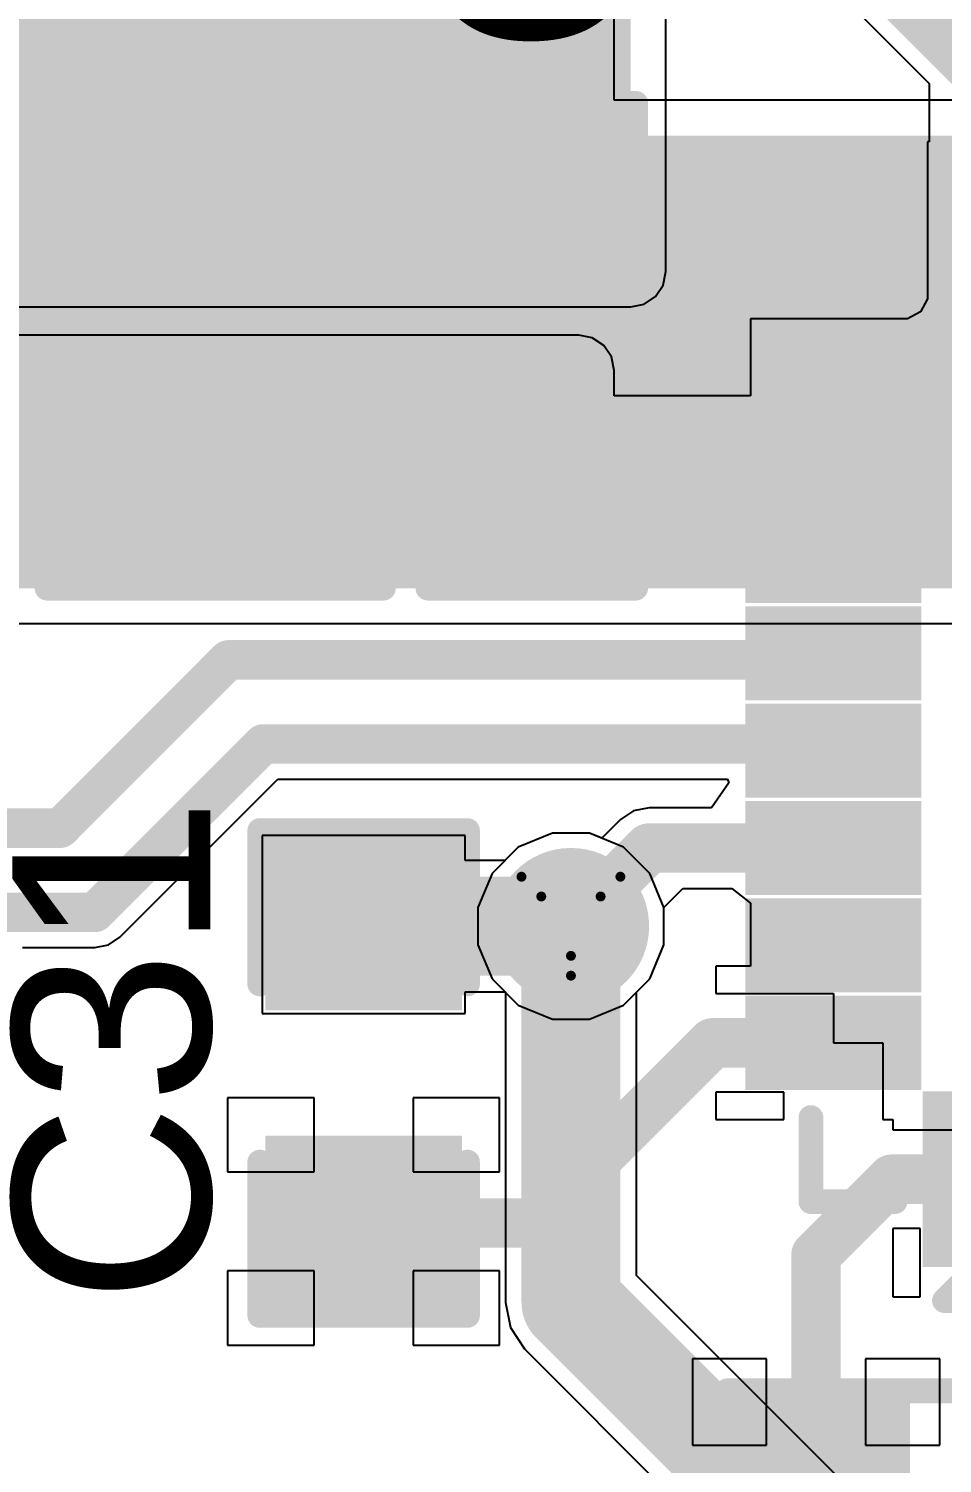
# Model space of a CAD drawing. Header units: millimetres. Extents: x -6 to 194, y -120 to 229.
# Drawn here: x 54.64 to 59.33, y 14.1 to 21.47 of the extents above; entities that cross this region are included whole.
import ezdxf

# ---------------------------------------------------------------- set-up
doc = ezdxf.new("R2010")
doc.units = ezdxf.units.MM
for name, color, linetype in [('BottomLayer', 5, 'Continuous'), ('BottomSolder', 6, 'Continuous'), ('DrillDrawing', 1, 'Continuous'), ('TopLayer', 1, 'Continuous'), ('TopOverlay', 2, 'Continuous'), ('TopPaste', 8, 'Continuous'), ('TopSolder', 216, 'Continuous'), ('ViaHoleLayer', 16, 'Continuous')]:
    doc.layers.add(name, color=color, linetype=linetype)
doc.styles.add('Arial', font='', dxfattribs={"height": 0.2})
doc.styles.get('Arial').set_extended_font_data('Arial')

# ---------------------------------------------------------------- blocks, each defined once
blk = doc.blocks.new('32_QFN_8')
at = {"layer": 'TopLayer'}
for points in [[(-1.6101, 2.1001), (-1.8901, 2.1001), (-1.8901, 2.8001), (-1.6101, 2.8001)], [(-1.1099, 2.1001), (-1.3899, 2.1001), (-1.3899, 2.8001), (-1.1099, 2.8001)], [(-0.6101, 2.1001), (-0.8901, 2.1001), (-0.8901, 2.8001), (-0.6101, 2.8001)], [(-0.1099, 2.1001), (-0.3899, 2.1001), (-0.3899, 2.8001), (-0.1099, 2.8001)], [(0.3899, 2.1001), (0.1099, 2.1001), (0.1099, 2.8001), (0.3899, 2.8001)], [(0.8901, 2.1001), (0.6101, 2.1001), (0.6101, 2.8001), (0.8901, 2.8001)], [(1.3899, 2.1001), (1.1099, 2.1001), (1.1099, 2.8001), (1.3899, 2.8001)], [(1.8901, 2.1001), (1.6101, 2.1001), (1.6101, 2.8001), (1.8901, 2.8001)], [(-2.8001, 1.6101), (-2.8001, 1.8901), (-2.1001, 1.8901), (-2.1001, 1.6101)], [(2.1001, 1.6101), (2.1001, 1.8901), (2.8001, 1.8901), (2.8001, 1.6101)], [(1.627, -1.627), (-1.627, -1.627), (-1.627, 1.627), (1.627, 1.627)], [(-2.8001, 1.1099), (-2.8001, 1.3899), (-2.1001, 1.3899), (-2.1001, 1.1099)], [(2.1001, 1.1099), (2.1001, 1.3899), (2.8001, 1.3899), (2.8001, 1.1099)], [(-2.8001, 0.6101), (-2.8001, 0.8901), (-2.1001, 0.8901), (-2.1001, 0.6101)], [(2.1001, 0.6101), (2.1001, 0.8901), (2.8001, 0.8901), (2.8001, 0.6101)], [(-2.8001, 0.1099), (-2.8001, 0.3899), (-2.1001, 0.3899), (-2.1001, 0.1099)], [(2.1001, 0.1099), (2.1001, 0.3899), (2.8001, 0.3899), (2.8001, 0.1099)], [(-2.8001, -0.3899), (-2.8001, -0.1099), (-2.1001, -0.1099), (-2.1001, -0.3899)], [(2.1001, -0.3899), (2.1001, -0.1099), (2.8001, -0.1099), (2.8001, -0.3899)], [(-2.8001, -0.8901), (-2.8001, -0.6101), (-2.1001, -0.6101), (-2.1001, -0.8901)], [(2.1001, -0.8901), (2.1001, -0.6101), (2.8001, -0.6101), (2.8001, -0.8901)], [(-2.8001, -1.3899), (-2.8001, -1.1099), (-2.1001, -1.1099), (-2.1001, -1.3899)], [(2.1001, -1.3899), (2.1001, -1.1099), (2.8001, -1.1099), (2.8001, -1.3899)], [(-2.8001, -1.8901), (-2.8001, -1.6101), (-2.1001, -1.6101), (-2.1001, -1.8901)], [(2.1001, -1.8901), (2.1001, -1.6101), (2.8001, -1.6101), (2.8001, -1.8901)], [(-1.6101, -2.8001), (-1.8901, -2.8001), (-1.8901, -2.1001), (-1.6101, -2.1001)], [(-1.1099, -2.8001), (-1.3899, -2.8001), (-1.3899, -2.1001), (-1.1099, -2.1001)], [(-0.6101, -2.8001), (-0.8901, -2.8001), (-0.8901, -2.1001), (-0.6101, -2.1001)], [(-0.1099, -2.8001), (-0.3899, -2.8001), (-0.3899, -2.1001), (-0.1099, -2.1001)], [(0.3899, -2.8001), (0.1099, -2.8001), (0.1099, -2.1001), (0.3899, -2.1001)], [(0.8901, -2.8001), (0.6101, -2.8001), (0.6101, -2.1001), (0.8901, -2.1001)], [(1.3899, -2.8001), (1.1099, -2.8001), (1.1099, -2.1001), (1.3899, -2.1001)], [(1.8901, -2.8001), (1.6101, -2.8001), (1.6101, -2.1001), (1.8901, -2.1001)]]:
    blk.add_hatch(color=1, dxfattribs=at).paths.add_polyline_path(points)
at = {"layer": 'TopPaste'}
for points in [[(-1.6101, 2.1001), (-1.8901, 2.1001), (-1.8901, 2.8001), (-1.6101, 2.8001)], [(-1.1099, 2.1001), (-1.3899, 2.1001), (-1.3899, 2.8001), (-1.1099, 2.8001)], [(-0.6101, 2.1001), (-0.8901, 2.1001), (-0.8901, 2.8001), (-0.6101, 2.8001)], [(-0.1099, 2.1001), (-0.3899, 2.1001), (-0.3899, 2.8001), (-0.1099, 2.8001)], [(0.3899, 2.1001), (0.1099, 2.1001), (0.1099, 2.8001), (0.3899, 2.8001)], [(0.8901, 2.1001), (0.6101, 2.1001), (0.6101, 2.8001), (0.8901, 2.8001)], [(1.3899, 2.1001), (1.1099, 2.1001), (1.1099, 2.8001), (1.3899, 2.8001)], [(1.8901, 2.1001), (1.6101, 2.1001), (1.6101, 2.8001), (1.8901, 2.8001)], [(-2.8001, 1.6101), (-2.8001, 1.8901), (-2.1001, 1.8901), (-2.1001, 1.6101)], [(2.1001, 1.6101), (2.1001, 1.8901), (2.8001, 1.8901), (2.8001, 1.6101)], [(1.627, -1.627), (-1.627, -1.627), (-1.627, 1.627), (1.627, 1.627)], [(-2.8001, 1.1099), (-2.8001, 1.3899), (-2.1001, 1.3899), (-2.1001, 1.1099)], [(2.1001, 1.1099), (2.1001, 1.3899), (2.8001, 1.3899), (2.8001, 1.1099)], [(-2.8001, 0.6101), (-2.8001, 0.8901), (-2.1001, 0.8901), (-2.1001, 0.6101)], [(2.1001, 0.6101), (2.1001, 0.8901), (2.8001, 0.8901), (2.8001, 0.6101)], [(-2.8001, 0.1099), (-2.8001, 0.3899), (-2.1001, 0.3899), (-2.1001, 0.1099)], [(2.1001, 0.1099), (2.1001, 0.3899), (2.8001, 0.3899), (2.8001, 0.1099)], [(-2.8001, -0.3899), (-2.8001, -0.1099), (-2.1001, -0.1099), (-2.1001, -0.3899)], [(2.1001, -0.3899), (2.1001, -0.1099), (2.8001, -0.1099), (2.8001, -0.3899)], [(-2.8001, -0.8901), (-2.8001, -0.6101), (-2.1001, -0.6101), (-2.1001, -0.8901)], [(2.1001, -0.8901), (2.1001, -0.6101), (2.8001, -0.6101), (2.8001, -0.8901)], [(-2.8001, -1.3899), (-2.8001, -1.1099), (-2.1001, -1.1099), (-2.1001, -1.3899)], [(2.1001, -1.3899), (2.1001, -1.1099), (2.8001, -1.1099), (2.8001, -1.3899)], [(-2.8001, -1.8901), (-2.8001, -1.6101), (-2.1001, -1.6101), (-2.1001, -1.8901)], [(2.1001, -1.8901), (2.1001, -1.6101), (2.8001, -1.6101), (2.8001, -1.8901)], [(-1.6101, -2.8001), (-1.8901, -2.8001), (-1.8901, -2.1001), (-1.6101, -2.1001)], [(-1.1099, -2.8001), (-1.3899, -2.8001), (-1.3899, -2.1001), (-1.1099, -2.1001)], [(-0.6101, -2.8001), (-0.8901, -2.8001), (-0.8901, -2.1001), (-0.6101, -2.1001)], [(-0.1099, -2.8001), (-0.3899, -2.8001), (-0.3899, -2.1001), (-0.1099, -2.1001)], [(0.3899, -2.8001), (0.1099, -2.8001), (0.1099, -2.1001), (0.3899, -2.1001)], [(0.8901, -2.8001), (0.6101, -2.8001), (0.6101, -2.1001), (0.8901, -2.1001)], [(1.3899, -2.8001), (1.1099, -2.8001), (1.1099, -2.1001), (1.3899, -2.1001)], [(1.8901, -2.8001), (1.6101, -2.8001), (1.6101, -2.1001), (1.8901, -2.1001)]]:
    blk.add_hatch(color=8, dxfattribs=at).paths.add_polyline_path(points)
at = {"layer": 'TopSolder'}
for points in [[(-1.5085, 1.9985), (-1.9917, 1.9985), (-1.9917, 2.9017), (-1.5085, 2.9017)], [(-1.0083, 1.9985), (-1.4915, 1.9985), (-1.4915, 2.9017), (-1.0083, 2.9017)], [(-0.5085, 1.9985), (-0.9917, 1.9985), (-0.9917, 2.9017), (-0.5085, 2.9017)], [(-0.0083, 1.9985), (-0.4915, 1.9985), (-0.4915, 2.9017), (-0.0083, 2.9017)], [(0.4915, 1.9985), (0.0083, 1.9985), (0.0083, 2.9017), (0.4915, 2.9017)], [(0.9917, 1.9985), (0.5085, 1.9985), (0.5085, 2.9017), (0.9917, 2.9017)], [(1.4915, 1.9985), (1.0083, 1.9985), (1.0083, 2.9017), (1.4915, 2.9017)], [(1.9917, 1.9985), (1.5085, 1.9985), (1.5085, 2.9017), (1.9917, 2.9017)], [(-2.9017, 1.5085), (-2.9017, 1.9917), (-1.9985, 1.9917), (-1.9985, 1.5085)], [(1.9985, 1.5085), (1.9985, 1.9917), (2.9017, 1.9917), (2.9017, 1.5085)], [(1.7286, -1.7286), (-1.7286, -1.7286), (-1.7286, 1.7286), (1.7286, 1.7286)], [(-2.9017, 1.0083), (-2.9017, 1.4915), (-1.9985, 1.4915), (-1.9985, 1.0083)], [(1.9985, 1.0083), (1.9985, 1.4915), (2.9017, 1.4915), (2.9017, 1.0083)], [(-2.9017, 0.5085), (-2.9017, 0.9917), (-1.9985, 0.9917), (-1.9985, 0.5085)], [(1.9985, 0.5085), (1.9985, 0.9917), (2.9017, 0.9917), (2.9017, 0.5085)], [(-2.9017, 0.0083), (-2.9017, 0.4915), (-1.9985, 0.4915), (-1.9985, 0.0083)], [(1.9985, 0.0083), (1.9985, 0.4915), (2.9017, 0.4915), (2.9017, 0.0083)], [(-2.9017, -0.4915), (-2.9017, -0.0083), (-1.9985, -0.0083), (-1.9985, -0.4915)], [(1.9985, -0.4915), (1.9985, -0.0083), (2.9017, -0.0083), (2.9017, -0.4915)], [(-2.9017, -0.9917), (-2.9017, -0.5085), (-1.9985, -0.5085), (-1.9985, -0.9917)], [(1.9985, -0.9917), (1.9985, -0.5085), (2.9017, -0.5085), (2.9017, -0.9917)], [(-2.9017, -1.4915), (-2.9017, -1.0083), (-1.9985, -1.0083), (-1.9985, -1.4915)], [(1.9985, -1.4915), (1.9985, -1.0083), (2.9017, -1.0083), (2.9017, -1.4915)], [(-2.9017, -1.9917), (-2.9017, -1.5085), (-1.9985, -1.5085), (-1.9985, -1.9917)], [(1.9985, -1.9917), (1.9985, -1.5085), (2.9017, -1.5085), (2.9017, -1.9917)], [(-1.5085, -2.9017), (-1.9917, -2.9017), (-1.9917, -1.9985), (-1.5085, -1.9985)], [(-1.0083, -2.9017), (-1.4915, -2.9017), (-1.4915, -1.9985), (-1.0083, -1.9985)], [(-0.5085, -2.9017), (-0.9917, -2.9017), (-0.9917, -1.9985), (-0.5085, -1.9985)], [(-0.0083, -2.9017), (-0.4915, -2.9017), (-0.4915, -1.9985), (-0.0083, -1.9985)], [(0.4915, -2.9017), (0.0083, -2.9017), (0.0083, -1.9985), (0.4915, -1.9985)], [(0.9917, -2.9017), (0.5085, -2.9017), (0.5085, -1.9985), (0.9917, -1.9985)], [(1.4915, -2.9017), (1.0083, -2.9017), (1.0083, -1.9985), (1.4915, -1.9985)], [(1.9917, -2.9017), (1.5085, -2.9017), (1.5085, -1.9985), (1.9917, -1.9985)]]:
    blk.add_hatch(color=216, dxfattribs=at).paths.add_polyline_path(points)
at = {"layer": 'TopOverlay', "const_width": 0.127}
for points in [[(-2.5654, 2.5654), (-2.5654, 2.1336)], [(-2.5654, 2.5654), (-2.1336, 2.5654)], [(2.1336, 2.5654), (2.5654, 2.5654)], [(2.5654, 2.5654), (2.5654, 2.1336)], [(-3.0734, 1.8796), (-2.9464, 1.7526)], [(-3.0734, 1.8796), (-3.0734, 1.6256)], [(-2.9464, 1.7526), (-3.0734, 1.6256)], [(-2.5654, -2.1336), (-2.5654, -2.5654)], [(2.5654, -2.1336), (2.5654, -2.5654)], [(-2.5654, -2.5654), (-2.1336, -2.5654)], [(2.1336, -2.5654), (2.5654, -2.5654)]]:
    blk.add_lwpolyline(points, dxfattribs=at)
at = {"layer": 'TopOverlay', "const_width": 0.0635}
for points in [[(-2.5972, 2.5654, 1), (-2.5337, 2.5654, 1)], [(-2.5972, 2.5654, 1), (-2.5337, 2.5654, 1)], [(-2.1654, 2.5654, 1), (-2.1019, 2.5654, 1)], [(2.1019, 2.5654, 1), (2.1654, 2.5654, 1)], [(2.5337, 2.5654, 1), (2.5972, 2.5654, 1)], [(2.5337, 2.5654, 1), (2.5972, 2.5654, 1)], [(-2.5972, 2.1336, 1), (-2.5337, 2.1336, 1)], [(2.5337, 2.1336, 1), (2.5972, 2.1336, 1)], [(-3.1052, 1.8796, 1), (-3.0417, 1.8796, 1)], [(-3.1052, 1.8796, 1), (-3.0417, 1.8796, 1)], [(-2.9781, 1.7526, 1), (-2.9146, 1.7526, 1)], [(-2.9781, 1.7526, 1), (-2.9146, 1.7526, 1)], [(-3.1052, 1.6256, 1), (-3.0417, 1.6256, 1)], [(-3.1052, 1.6256, 1), (-3.0417, 1.6256, 1)], [(-2.5972, -2.1336, 1), (-2.5337, -2.1336, 1)], [(2.5337, -2.1336, 1), (2.5972, -2.1336, 1)], [(-2.5972, -2.5654, 1), (-2.5337, -2.5654, 1)], [(-2.5972, -2.5654, 1), (-2.5337, -2.5654, 1)], [(-2.1654, -2.5654, 1), (-2.1019, -2.5654, 1)], [(2.1019, -2.5654, 1), (2.1654, -2.5654, 1)], [(2.5337, -2.5654, 1), (2.5972, -2.5654, 1)], [(2.5337, -2.5654, 1), (2.5972, -2.5654, 1)]]:
    blk.add_lwpolyline(points, format="xyb", close=True, dxfattribs=at)
blk = doc.blocks.new('R___0603_14')
at = {"layer": 'TopLayer'}
for points in [[(-0.381, 0.4445), (-0.381, -0.4445), (-1.143, -0.4445), (-1.143, 0.4445)], [(1.143, 0.4445), (1.143, -0.4445), (0.381, -0.4445), (0.381, 0.4445)]]:
    blk.add_hatch(color=1, dxfattribs=at).paths.add_polyline_path(points)
at = {"layer": 'TopPaste'}
for points in [[(-0.381, 0.4445), (-0.381, -0.4445), (-1.143, -0.4445), (-1.143, 0.4445)], [(1.143, 0.4445), (1.143, -0.4445), (0.381, -0.4445), (0.381, 0.4445)]]:
    blk.add_hatch(color=8, dxfattribs=at).paths.add_polyline_path(points)
at = {"layer": 'TopSolder'}
for points in [[(-0.2794, 0.5461), (-0.2794, -0.5461), (-1.2446, -0.5461), (-1.2446, 0.5461)], [(1.2446, 0.5461), (1.2446, -0.5461), (0.2794, -0.5461), (0.2794, 0.5461)]]:
    blk.add_hatch(color=216, dxfattribs=at).paths.add_polyline_path(points)
at = {"layer": 'TopOverlay', "const_width": 0.127}
for points in [[(1.2192, 0.5334), (-1.2192, 0.5334)], [(-1.2192, 0.5334), (-1.2192, -0.5334)], [(1.2192, 0.5334), (1.2192, -0.5334)], [(1.2192, -0.5334), (-1.2192, -0.5334)]]:
    blk.add_lwpolyline(points, dxfattribs=at)
at = {"layer": 'TopOverlay', "const_width": 0.0635}
for points in [[(-1.25095, 0.5334, 1), (-1.18745, 0.5334, 1)], [(-1.25095, 0.5334, 1), (-1.18745, 0.5334, 1)], [(1.18745, 0.5334, 1), (1.25095, 0.5334, 1)], [(1.18745, 0.5334, 1), (1.25095, 0.5334, 1)], [(-1.25095, -0.5334, 1), (-1.18745, -0.5334, 1)], [(-1.25095, -0.5334, 1), (-1.18745, -0.5334, 1)], [(1.18745, -0.5334, 1), (1.25095, -0.5334, 1)], [(1.18745, -0.5334, 1), (1.25095, -0.5334, 1)]]:
    blk.add_lwpolyline(points, format="xyb", close=True, dxfattribs=at)
blk = doc.blocks.new('C___0603_45')
at = {"layer": 'TopLayer'}
for points in [[(-0.381, 0.4445), (-0.381, -0.4445), (-1.143, -0.4445), (-1.143, 0.4445)], [(1.143, 0.4445), (1.143, -0.4445), (0.381, -0.4445), (0.381, 0.4445)]]:
    blk.add_hatch(color=1, dxfattribs=at).paths.add_polyline_path(points)
at = {"layer": 'TopPaste'}
for points in [[(-0.381, 0.4445), (-0.381, -0.4445), (-1.143, -0.4445), (-1.143, 0.4445)], [(1.143, 0.4445), (1.143, -0.4445), (0.381, -0.4445), (0.381, 0.4445)]]:
    blk.add_hatch(color=8, dxfattribs=at).paths.add_polyline_path(points)
at = {"layer": 'TopSolder'}
for points in [[(-0.321, 0.5045), (-0.321, -0.5045), (-1.203, -0.5045), (-1.203, 0.5045)], [(1.203, 0.5045), (1.203, -0.5045), (0.321, -0.5045), (0.321, 0.5045)]]:
    blk.add_hatch(color=216, dxfattribs=at).paths.add_polyline_path(points)
at = {"layer": 'TopOverlay', "const_width": 0.127}
for points in [[(-1.2446, 0.5334), (-0.4572, 0.5334)], [(-1.2446, 0.5334), (-1.2446, -0.5334)], [(0.4572, 0.5334), (1.2446, 0.5334)], [(1.2446, 0.5334), (1.2446, -0.5334)], [(-1.2446, -0.5334), (-0.4572, -0.5334)], [(0.4572, -0.5334), (1.2446, -0.5334)]]:
    blk.add_lwpolyline(points, dxfattribs=at)
at = {"layer": 'TopOverlay', "const_width": 0.0635}
for points in [[(-1.2764, 0.5334, 1), (-1.2128, 0.5334, 1)], [(-1.2764, 0.5334, 1), (-1.2128, 0.5334, 1)], [(-0.4889, 0.5334, 1), (-0.4254, 0.5334, 1)], [(0.4254, 0.5334, 1), (0.4889, 0.5334, 1)], [(1.2128, 0.5334, 1), (1.2764, 0.5334, 1)], [(1.2128, 0.5334, 1), (1.2764, 0.5334, 1)], [(-1.2764, -0.5334, 1), (-1.2128, -0.5334, 1)], [(-1.2764, -0.5334, 1), (-1.2128, -0.5334, 1)], [(-0.4889, -0.5334, 1), (-0.4254, -0.5334, 1)], [(0.4254, -0.5334, 1), (0.4889, -0.5334, 1)], [(1.2128, -0.5334, 1), (1.2764, -0.5334, 1)], [(1.2128, -0.5334, 1), (1.2764, -0.5334, 1)]]:
    blk.add_lwpolyline(points, format="xyb", close=True, dxfattribs=at)
blk = doc.blocks.new('C___0603_46')
at = {"layer": 'TopLayer'}
for points in [[(-0.381, 0.4445), (-0.381, -0.4445), (-1.143, -0.4445), (-1.143, 0.4445)], [(1.143, 0.4445), (1.143, -0.4445), (0.381, -0.4445), (0.381, 0.4445)]]:
    blk.add_hatch(color=1, dxfattribs=at).paths.add_polyline_path(points)
at = {"layer": 'TopPaste'}
for points in [[(-0.381, 0.4445), (-0.381, -0.4445), (-1.143, -0.4445), (-1.143, 0.4445)], [(1.143, 0.4445), (1.143, -0.4445), (0.381, -0.4445), (0.381, 0.4445)]]:
    blk.add_hatch(color=8, dxfattribs=at).paths.add_polyline_path(points)
at = {"layer": 'TopSolder'}
for points in [[(-0.321, 0.5045), (-0.321, -0.5045), (-1.203, -0.5045), (-1.203, 0.5045)], [(1.203, 0.5045), (1.203, -0.5045), (0.321, -0.5045), (0.321, 0.5045)]]:
    blk.add_hatch(color=216, dxfattribs=at).paths.add_polyline_path(points)
at = {"layer": 'TopOverlay', "const_width": 0.127}
for points in [[(-1.2446, 0.5334), (-1.2446, -0.5334)], [(-1.2446, 0.5334), (-0.4572, 0.5334)], [(0.4572, 0.5334), (1.2446, 0.5334)], [(1.2446, 0.5334), (1.2446, -0.5334)], [(-1.2446, -0.5334), (-0.4572, -0.5334)], [(0.4572, -0.5334), (1.2446, -0.5334)]]:
    blk.add_lwpolyline(points, dxfattribs=at)
at = {"layer": 'TopOverlay', "const_width": 0.0635}
for points in [[(-1.2764, 0.5334, 1), (-1.2128, 0.5334, 1)], [(-1.2764, 0.5334, 1), (-1.2128, 0.5334, 1)], [(-0.4889, 0.5334, 1), (-0.4254, 0.5334, 1)], [(0.4254, 0.5334, 1), (0.4889, 0.5334, 1)], [(1.2128, 0.5334, 1), (1.2764, 0.5334, 1)], [(1.2128, 0.5334, 1), (1.2764, 0.5334, 1)], [(-1.2764, -0.5334, 1), (-1.2128, -0.5334, 1)], [(-1.2764, -0.5334, 1), (-1.2128, -0.5334, 1)], [(-0.4889, -0.5334, 1), (-0.4254, -0.5334, 1)], [(0.4254, -0.5334, 1), (0.4889, -0.5334, 1)], [(1.2128, -0.5334, 1), (1.2764, -0.5334, 1)], [(1.2128, -0.5334, 1), (1.2764, -0.5334, 1)]]:
    blk.add_lwpolyline(points, format="xyb", close=True, dxfattribs=at)
blk = doc.blocks.new('C___0805_47')
at = {"layer": 'TopLayer'}
for points in [[(-1.524, 0.762), (-0.508, 0.762), (-0.508, -0.762), (-1.524, -0.762)], [(0.508, 0.762), (1.524, 0.762), (1.524, -0.762), (0.508, -0.762)]]:
    blk.add_hatch(color=1, dxfattribs=at).paths.add_polyline_path(points)
at = {"layer": 'TopPaste'}
for points in [[(-1.524, 0.762), (-0.508, 0.762), (-0.508, -0.762), (-1.524, -0.762)], [(0.508, 0.762), (1.524, 0.762), (1.524, -0.762), (0.508, -0.762)]]:
    blk.add_hatch(color=8, dxfattribs=at).paths.add_polyline_path(points)
at = {"layer": 'TopSolder'}
for points in [[(-1.594, 0.832), (-0.438, 0.832), (-0.438, -0.832), (-1.594, -0.832)], [(0.438, 0.832), (1.594, 0.832), (1.594, -0.832), (0.438, -0.832)]]:
    blk.add_hatch(color=216, dxfattribs=at).paths.add_polyline_path(points)
at = {"layer": 'TopOverlay', "const_width": 0.127}
for points in [[(-0.6096, 0.8636), (-1.6256, 0.8636)], [(-1.6256, -0.8636), (-1.6256, 0.8636)], [(1.6256, 0.8636), (0.6096, 0.8636)], [(1.6256, -0.8636), (1.6256, 0.8636)], [(-0.6096, -0.8636), (-1.6256, -0.8636)], [(1.6256, -0.8636), (0.6096, -0.8636)]]:
    blk.add_lwpolyline(points, dxfattribs=at)
at = {"layer": 'TopOverlay', "const_width": 0.0635}
for points in [[(-1.6574, 0.8636, 1), (-1.5938, 0.8636, 1)], [(-1.6574, 0.8636, 1), (-1.5938, 0.8636, 1)], [(-0.6413, 0.8636, 1), (-0.5778, 0.8636, 1)], [(0.5778, 0.8636, 1), (0.6413, 0.8636, 1)], [(1.5938, 0.8636, 1), (1.6574, 0.8636, 1)], [(1.5938, 0.8636, 1), (1.6574, 0.8636, 1)], [(-1.6574, -0.8636, 1), (-1.5938, -0.8636, 1)], [(-1.6574, -0.8636, 1), (-1.5938, -0.8636, 1)], [(-0.6413, -0.8636, 1), (-0.5778, -0.8636, 1)], [(0.5778, -0.8636, 1), (0.6413, -0.8636, 1)], [(1.5938, -0.8636, 1), (1.6574, -0.8636, 1)], [(1.5938, -0.8636, 1), (1.6574, -0.8636, 1)]]:
    blk.add_lwpolyline(points, format="xyb", close=True, dxfattribs=at)

msp = doc.modelspace()

# ---------------------------------------------------------------- hatches: boundary and pattern name
at = {"layer": 'BottomLayer'}
for points in [[(52.6145, 18.5928), (57.4675, 18.5928), (57.4675, 23.8833), (52.6145, 23.8833)], [(53.6038, 18.5928), (62.8519, 18.5928), (62.8519, 20.9163), (53.6038, 20.9163)]]:
    msp.add_hatch(color=5, dxfattribs=at).paths.add_polyline_path(points)
h = msp.add_hatch(color=5, dxfattribs=at)
edge = h.paths.add_edge_path()
edge.add_arc((57.4272, 16.8574), 0.3, 0, 360)
at = {"layer": 'BottomSolder'}
h = msp.add_hatch(color=6, dxfattribs=at)
edge = h.paths.add_edge_path()
edge.add_arc((57.4272, 16.8574), 0.4016, 0, 360)
at = {"layer": 'TopLayer'}
for points in [[(52.6701, 20.2184), (57.734, 20.2184), (57.734, 23.8833), (52.6701, 23.8833)], [(43.7642, 18.5928), (55.9562, 18.5928), (55.9562, 19.7104), (43.7642, 19.7104)], [(52.4923, 18.6187), (57.4675, 18.6187), (57.4675, 19.7104), (52.4923, 19.7104)], [(56.6166, 18.6187), (59.1248, 18.6187), (59.1248, 19.3985), (56.6166, 19.3985)]]:
    msp.add_hatch(color=1, dxfattribs=at).paths.add_polyline_path(points)
h = msp.add_hatch(color=1, dxfattribs=at)
edge = h.paths.add_edge_path()
edge.add_arc((57.4272, 16.8574), 0.3, 0, 360)
at = {"layer": 'TopSolder'}
h = msp.add_hatch(color=216, dxfattribs=at)
edge = h.paths.add_edge_path()
edge.add_arc((57.4272, 16.8574), 0.4016, 0, 360)
at = {"layer": 'ViaHoleLayer'}
h = msp.add_hatch(color=16, dxfattribs=at)
edge = h.paths.add_edge_path()
edge.add_arc((57.4272, 16.8574), 0.15, 0, 360)

# ---------------------------------------------------------------- linework, layer by layer
at = {"layer": 'BottomLayer'}
for p, q in [((57.6488, 21.0975), (57.6488, 22.3476)), ((62.8519, 21.0975), (57.6488, 21.0975)), ((52.6145, 18.4115), (59.4166, 18.4115)), ((57.3322, 17.3352), (57.1566, 17.2625)), ((57.5223, 17.3352), (57.3322, 17.3352)), ((57.6979, 17.2625), (57.5223, 17.3352)), ((57.1566, 17.2625), (57.0222, 17.1281)), ((57.8323, 17.1281), (57.6979, 17.2625)), ((57.0222, 17.1281), (56.9494, 16.9525)), ((57.905, 16.9525), (57.8323, 17.1281)), ((56.9494, 16.9525), (56.9494, 16.7624)), ((57.905, 16.7624), (57.905, 16.9525)), ((56.9494, 16.7624), (57.0222, 16.5868)), ((57.8323, 16.5868), (57.905, 16.7624)), ((57.0222, 16.5868), (57.0905, 16.5184)), ((57.7639, 16.5184), (57.8323, 16.5868)), ((57.0905, 16.5184), (57.0905, 14.9252)), ((57.7639, 15.0646), (57.7639, 16.5184)), ((58.8053, 14.0232), (57.7639, 15.0646)), ((57.0905, 14.9252), (57.1162, 14.7963)), ((57.1162, 14.7963), (57.1892, 14.6871)), ((57.1892, 14.6871), (58.4278, 13.4485))]:
    msp.add_line(p, q, dxfattribs=at)
at = {"layer": 'BottomLayer', "const_width": 0.508}
for points in [[(57.4272, 14.9252), (57.4272, 16.8574)], [(57.4272, 14.9252), (58.6658, 13.6866)]]:
    msp.add_lwpolyline(points, dxfattribs=at)
at = {"layer": 'BottomLayer', "const_width": 0.254}
for points in [[(57.3002, 16.8574, 1), (57.5542, 16.8574, 1)], [(57.3002, 14.9252, 1), (57.5542, 14.9252, 1)], [(57.3002, 14.9252, 1), (57.5542, 14.9252, 1)]]:
    msp.add_lwpolyline(points, format="xyb", close=True, dxfattribs=at)
at = {"layer": 'DrillDrawing', "const_width": 0.0508}
for points in [[(57.1732, 17.1114), (57.6812, 17.1114)], [(57.1732, 17.1114), (57.4272, 16.6034)], [(57.4272, 16.6034), (57.6812, 17.1114)], [(57.2748, 17.0098), (57.5796, 17.0098)], [(57.2748, 17.0098), (57.4272, 16.705)], [(57.4272, 16.705), (57.5796, 17.0098)]]:
    msp.add_lwpolyline(points, dxfattribs=at)
at = {"layer": 'DrillDrawing', "const_width": 0.0254}
for points in [[(57.1605, 17.1114, 1), (57.1859, 17.1114, 1)], [(57.1605, 17.1114, 1), (57.1859, 17.1114, 1)], [(57.6685, 17.1114, 1), (57.6939, 17.1114, 1)], [(57.6685, 17.1114, 1), (57.6939, 17.1114, 1)], [(57.2621, 17.0098, 1), (57.2875, 17.0098, 1)], [(57.2621, 17.0098, 1), (57.2875, 17.0098, 1)], [(57.5669, 17.0098, 1), (57.5923, 17.0098, 1)], [(57.5669, 17.0098, 1), (57.5923, 17.0098, 1)], [(57.4145, 16.705, 1), (57.4399, 16.705, 1)], [(57.4145, 16.705, 1), (57.4399, 16.705, 1)], [(57.4145, 16.6034, 1), (57.4399, 16.6034, 1)], [(57.4145, 16.6034, 1), (57.4399, 16.6034, 1)]]:
    msp.add_lwpolyline(points, format="xyb", close=True, dxfattribs=at)
at = {"layer": 'TopLayer'}
for p, q in [((57.9153, 20.2184), (57.9153, 23.8833)), ((58.7983, 21.6535), (59.2676, 21.1842)), ((59.2676, 21.1842), (59.2676, 20.8849)), ((59.2676, 20.8849), (59.2586, 20.8849)), ((59.2586, 20.8849), (59.2586, 20.078)), ((57.9015, 20.149), (57.9153, 20.2184)), ((57.8622, 20.0902), (57.9015, 20.149)), ((52.6701, 20.0371), (57.734, 20.0371)), ((57.734, 20.0371), (57.8034, 20.0509)), ((57.8034, 20.0509), (57.8622, 20.0902)), ((59.2586, 20.078), (59.2216, 20.0118)), ((59.1555, 19.9749), (58.3486, 19.9749)), ((58.3486, 19.9749), (58.3486, 19.5798)), ((59.2216, 20.0118), (59.1555, 19.9749)), ((57.4675, 19.8917), (43.7642, 19.8917)), ((57.5369, 19.8779), (57.4675, 19.8917)), ((57.5957, 19.8386), (57.5369, 19.8779)), ((57.635, 19.7798), (57.5957, 19.8386)), ((57.6488, 19.7104), (57.635, 19.7798)), ((57.6488, 19.5798), (57.6488, 19.7104)), ((58.3486, 19.5798), (57.6488, 19.5798)), ((55.1112, 16.8005), (55.9221, 17.6114)), ((55.9221, 17.6114), (58.2318, 17.6114)), ((58.2318, 17.6114), (58.2383, 17.5927)), ((58.2383, 17.5927), (58.1485, 17.4657)), ((57.8283, 17.4657), (57.7491, 17.45)), ((57.8284, 17.4657), (57.8283, 17.4657)), ((58.1485, 17.4657), (57.8284, 17.4657)), ((57.6818, 17.405), (57.5857, 17.3089)), ((57.7491, 17.45), (57.6818, 17.4051)), ((57.6818, 17.4051), (57.6818, 17.405)), ((56.8833, 17.3228), (55.8419, 17.3228)), ((55.8419, 17.3228), (55.8419, 16.4084)), ((56.8833, 17.1941), (56.8833, 17.3228)), ((57.3322, 17.3352), (57.1566, 17.2625)), ((57.5223, 17.3352), (57.3322, 17.3352)), ((57.5857, 17.3089), (57.5223, 17.3352)), ((57.1566, 17.2625), (57.0882, 17.1941)), ((57.0882, 17.1941), (56.8833, 17.1941)), ((57.905, 16.9525), (58.0015, 17.0514)), ((58.0015, 17.0514), (58.2533, 17.0514)), ((58.2533, 17.0514), (58.3486, 16.9749)), ((57.905, 16.7624), (57.905, 16.9525)), ((58.3486, 16.9749), (58.3486, 16.9153)), ((58.3486, 16.9153), (58.3486, 16.6526)), ((55.0524, 16.7612), (55.1112, 16.8005)), ((54.6116, 16.7474), (54.983, 16.7474)), ((54.983, 16.7474), (55.0524, 16.7612)), ((57.8323, 16.5868), (57.905, 16.7624)), ((58.3486, 16.6526), (58.1708, 16.6526)), ((58.1708, 16.6526), (58.1708, 16.5126)), ((57.6979, 16.4524), (57.8323, 16.5868)), ((56.8833, 16.4084), (56.8833, 16.5208)), ((56.8833, 16.5208), (57.0882, 16.5208)), ((57.0882, 16.5208), (57.1566, 16.4524)), ((58.1708, 16.5126), (58.7748, 16.5126)), ((58.7748, 16.5126), (58.7748, 16.2586)), ((57.1566, 16.4524), (57.3322, 16.3796)), ((57.5223, 16.3796), (57.6979, 16.4524)), ((55.8419, 16.4084), (56.8833, 16.4084)), ((57.3322, 16.3796), (57.5223, 16.3796)), ((58.7748, 16.2586), (59.0288, 16.2586)), ((59.0288, 16.2586), (59.0288, 15.8646)), ((58.5208, 16.0046), (58.1708, 16.0046)), ((58.1708, 16.0046), (58.1708, 15.8646)), ((58.5208, 15.8646), (58.5208, 16.0046)), ((56.1086, 15.9766), (55.6641, 15.9766)), ((55.6641, 15.9766), (55.6641, 15.5956)), ((56.1086, 15.5956), (56.1086, 15.9766)), ((57.0611, 15.9766), (56.6166, 15.9766)), ((56.6166, 15.9766), (56.6166, 15.5956)), ((57.0611, 15.5956), (57.0611, 15.9766)), ((58.1708, 15.8646), (58.5208, 15.8646)), ((59.0288, 15.8646), (59.0808, 15.8646)), ((59.0808, 15.8646), (59.0808, 15.8125)), ((59.0808, 15.8125), (59.4748, 15.8125)), ((55.6641, 15.5956), (56.1086, 15.5956)), ((56.6166, 15.5956), (57.0611, 15.5956)), ((59.2208, 15.3045), (59.0808, 15.3045)), ((59.0808, 15.3045), (59.0808, 14.9545)), ((59.2208, 14.9545), (59.2208, 15.3045)), ((56.1086, 15.0876), (55.6641, 15.0876)), ((55.6641, 15.0876), (55.6641, 14.7066)), ((56.1086, 14.7066), (56.1086, 15.0876)), ((57.0611, 15.0876), (56.6166, 15.0876)), ((56.6166, 15.0876), (56.6166, 14.7066)), ((57.0611, 14.7066), (57.0611, 15.0876)), ((59.0808, 14.9545), (59.2208, 14.9545)), ((55.6641, 14.7066), (56.1086, 14.7066)), ((56.6166, 14.7066), (57.0611, 14.7066)), ((58.4318, 14.6368), (58.0508, 14.6368)), ((58.0508, 14.6368), (58.0508, 14.1923)), ((58.4318, 14.1923), (58.4318, 14.6368)), ((59.3208, 14.6368), (58.9398, 14.6368)), ((58.9398, 14.6368), (58.9398, 14.1923)), ((59.3208, 14.1923), (59.3208, 14.6368)), ((58.0508, 14.1923), (58.4318, 14.1923)), ((58.9398, 14.1923), (59.3208, 14.1923))]:
    msp.add_line(p, q, dxfattribs=at)
for points, const_width in [([(58.6341, 22.1107), (59.4748, 21.27)], 0.254), ([(58.7407, 18.2245), (58.7748, 18.2585)], 0.2032), ([(54.8042, 17.3605), (55.6682, 18.2245)], 0.2032), ([(55.6682, 18.2245), (58.7407, 18.2245)], 0.2032), ([(54.983, 16.9287), (55.8471, 17.7927)], 0.2032), ([(55.8471, 17.7927), (58.7407, 17.7927)], 0.2032), ([(58.7407, 17.7927), (58.7748, 17.7587)], 0.2032), ([(54.4142, 17.3605), (54.8042, 17.3605)], 0.2032), ([(57.4272, 16.8574), (57.8283, 17.2586)], 0.254), ([(57.8283, 17.2586), (58.7748, 17.2586)], 0.254), ([(56.3708, 16.8574), (57.4272, 16.8574)], 0.508), ([(54.4142, 16.9287), (54.983, 16.9287)], 0.2032), ([(56.3626, 16.8656), (56.3708, 16.8574)], 0.254), ([(57.2299, 15.3334), (58.1551, 16.2586)], 0.254), ([(58.1551, 16.2586), (58.7748, 16.2586)], 0.254), ([(58.6858, 15.1694), (59.0749, 15.5585)], 0.254), ([(59.0749, 15.5585), (59.4748, 15.5585)], 0.254), ([(56.3626, 15.3416), (56.3708, 15.3334)], 0.254), ([(56.3708, 15.3334), (57.2299, 15.3334)], 0.254), ([(58.6858, 14.2431), (58.6858, 15.1694)], 0.254)]:
    msp.add_lwpolyline(points, dxfattribs=dict(at, const_width=const_width))
for points, const_width in [([(58.724, 18.2585, 1), (58.8256, 18.2585, 1)], 0.1016), ([(55.6174, 18.2245, 1), (55.719, 18.2245, 1)], 0.1016), ([(55.6174, 18.2245, 1), (55.719, 18.2245, 1)], 0.1016), ([(58.6899, 18.2245, 1), (58.7915, 18.2245, 1)], 0.1016), ([(58.6899, 18.2245, 1), (58.7915, 18.2245, 1)], 0.1016), ([(55.7963, 17.7927, 1), (55.8979, 17.7927, 1)], 0.1016), ([(55.7963, 17.7927, 1), (55.8979, 17.7927, 1)], 0.1016), ([(58.6899, 17.7927, 1), (58.7915, 17.7927, 1)], 0.1016), ([(58.6899, 17.7927, 1), (58.7915, 17.7927, 1)], 0.1016), ([(58.724, 17.7587, 1), (58.8256, 17.7587, 1)], 0.1016), ([(54.7534, 17.3605, 1), (54.855, 17.3605, 1)], 0.1016), ([(54.7534, 17.3605, 1), (54.855, 17.3605, 1)], 0.1016), ([(57.7648, 17.2586, 1), (57.8918, 17.2586, 1)], 0.127), ([(57.7648, 17.2586, 1), (57.8918, 17.2586, 1)], 0.127), ([(58.7113, 17.2586, 1), (58.8383, 17.2586, 1)], 0.127), ([(56.2438, 16.8574, 1), (56.4978, 16.8574, 1)], 0.254), ([(57.3002, 16.8574, 1), (57.5542, 16.8574, 1)], 0.254), ([(54.9322, 16.9287, 1), (55.0338, 16.9287, 1)], 0.1016), ([(54.9322, 16.9287, 1), (55.0338, 16.9287, 1)], 0.1016), ([(56.2991, 16.8656, 1), (56.4261, 16.8656, 1)], 0.127), ([(56.3073, 16.8574, 1), (56.4343, 16.8574, 1)], 0.127), ([(57.3637, 16.8574, 1), (57.4907, 16.8574, 1)], 0.127), ([(58.0916, 16.2586, 1), (58.2186, 16.2586, 1)], 0.127), ([(58.0916, 16.2586, 1), (58.2186, 16.2586, 1)], 0.127), ([(58.7113, 16.2586, 1), (58.8383, 16.2586, 1)], 0.127), ([(59.0114, 15.5585, 1), (59.1384, 15.5585, 1)], 0.127), ([(59.0114, 15.5585, 1), (59.1384, 15.5585, 1)], 0.127), ([(56.2991, 15.3416, 1), (56.4261, 15.3416, 1)], 0.127), ([(56.3073, 15.3334, 1), (56.4343, 15.3334, 1)], 0.127), ([(56.3073, 15.3334, 1), (56.4343, 15.3334, 1)], 0.127), ([(57.1664, 15.3334, 1), (57.2934, 15.3334, 1)], 0.127), ([(57.1664, 15.3334, 1), (57.2934, 15.3334, 1)], 0.127), ([(58.6223, 15.1694, 1), (58.7493, 15.1694, 1)], 0.127), ([(58.6223, 15.1694, 1), (58.7493, 15.1694, 1)], 0.127), ([(58.6223, 14.2431, 1), (58.7493, 14.2431, 1)], 0.127)]:
    msp.add_lwpolyline(points, format="xyb", close=True, dxfattribs=dict(at, const_width=const_width))

# ---------------------------------------------------------------- block references
for name, p, rotation in [('C___0805_47', (55.6006, 20.2184), 270), ('C___0603_46', (57.2262, 19.8374), 90), ('32_QFN_8', (61.2249, 18.0086), 90), ('C___0603_45', (56.3626, 16.1036), 90), ('R___0603_14', (59.4478, 13.9383), 180)]:
    msp.add_blockref(name, p, dxfattribs=dict(rotation=rotation))

# ---------------------------------------------------------------- texts
at = {"layer": 'TopOverlay', "style": 'Arial'}
for s, p in [('C30', (57.734, 21.328)), ('C31', (55.575, 14.9187))]:
    msp.add_text(s, height=1.016, rotation=90, dxfattribs=at).set_placement(p)

doc.saveas('drawing.dxf')
